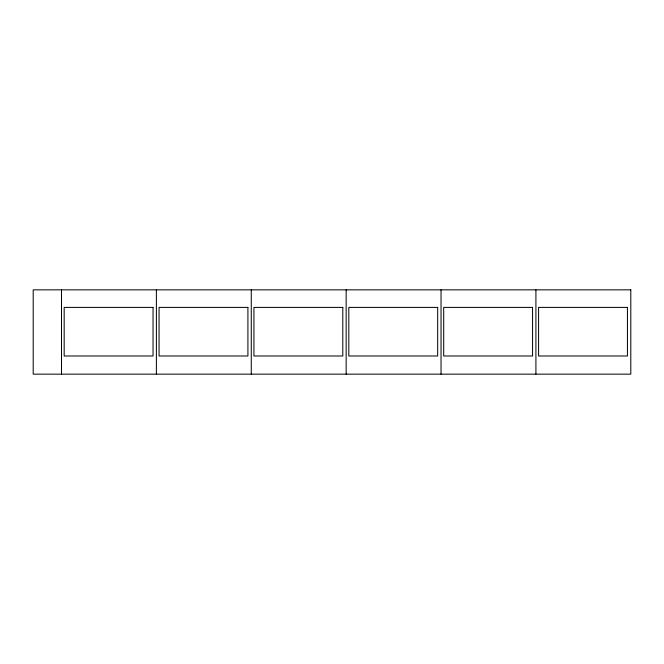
<?xml version="1.0" encoding="UTF-8"?>
<svg xmlns="http://www.w3.org/2000/svg" width="664" height="664" viewBox="0 0 664 664"><rect width="100%" height="100%" fill="white"/><g stroke="black" fill="none" stroke-linecap="round" stroke-linejoin="round"><path stroke-width="1" d="M535.914 289.844L535.914 374.156M441.037 289.844L441.037 374.156M346.151 289.844L346.151 374.156M251.274 289.844L251.274 374.156M156.389 289.844L156.389 374.156M61.511 289.844L61.511 374.156M630.8 289.844L33.2 289.844L33.2 374.156L630.8 374.156L630.8 289.844M153.035 307.399L64.176 307.399L64.176 355.987L153.035 355.987L153.035 307.399M247.913 307.399L159.053 307.399L159.053 355.987L247.913 355.987L247.913 307.399M342.798 307.399L253.938 307.399L253.938 355.987L342.798 355.987L342.798 307.399M437.676 307.399L348.816 307.399L348.816 355.987L437.676 355.987L437.676 307.399M532.561 307.399L443.701 307.399L443.701 355.987L532.561 355.987L532.561 307.399M627.438 307.399L538.587 307.399L538.587 355.987L627.438 355.987L627.438 307.399"/></g></svg>
